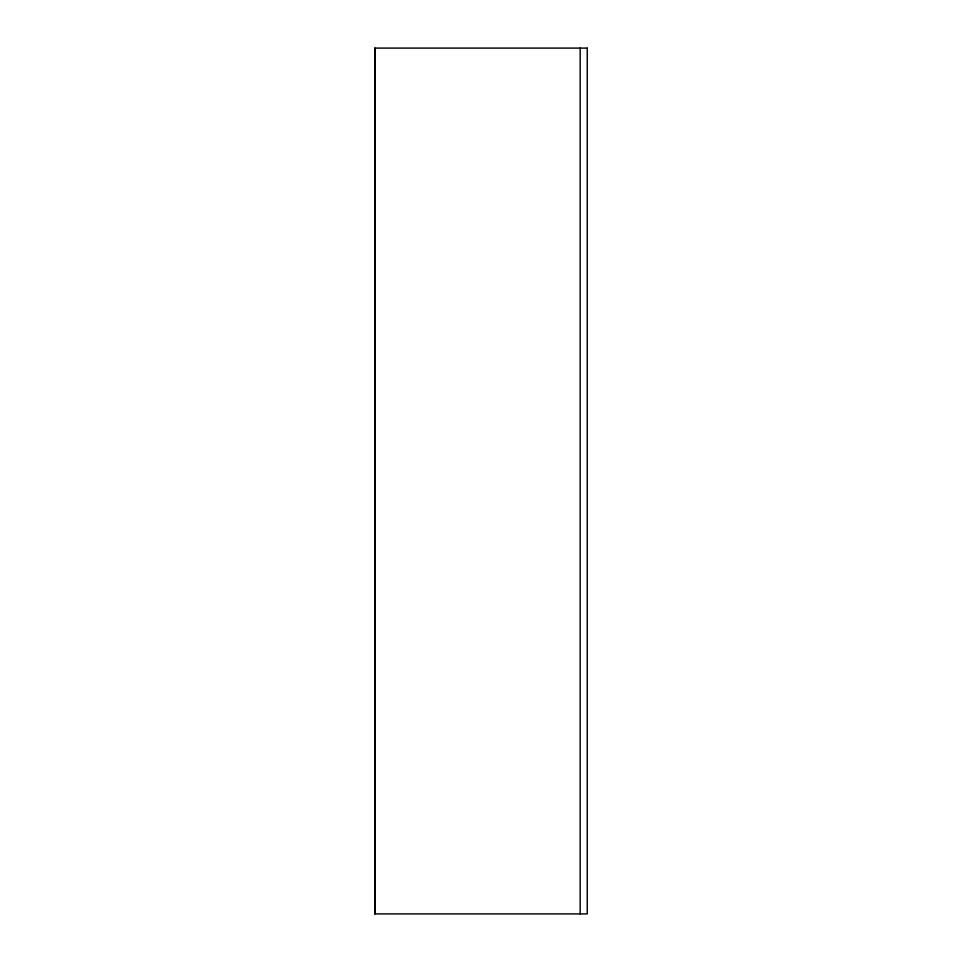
<?xml version="1.0" encoding="UTF-8"?>
<svg xmlns="http://www.w3.org/2000/svg" width="962" height="962" viewBox="0 0 962 962"><rect width="100%" height="100%" fill="white"/><g stroke="black" fill="none" stroke-linecap="round" stroke-linejoin="round"><path stroke-width="1.44" d="M374.976 610.473L374.976 617.556M580.17 48.1L580.17 913.9M374.976 48.1L374.976 913.9M587.253 48.1L374.747 48.1L374.747 913.9L587.253 913.9L587.253 48.1"/></g></svg>
